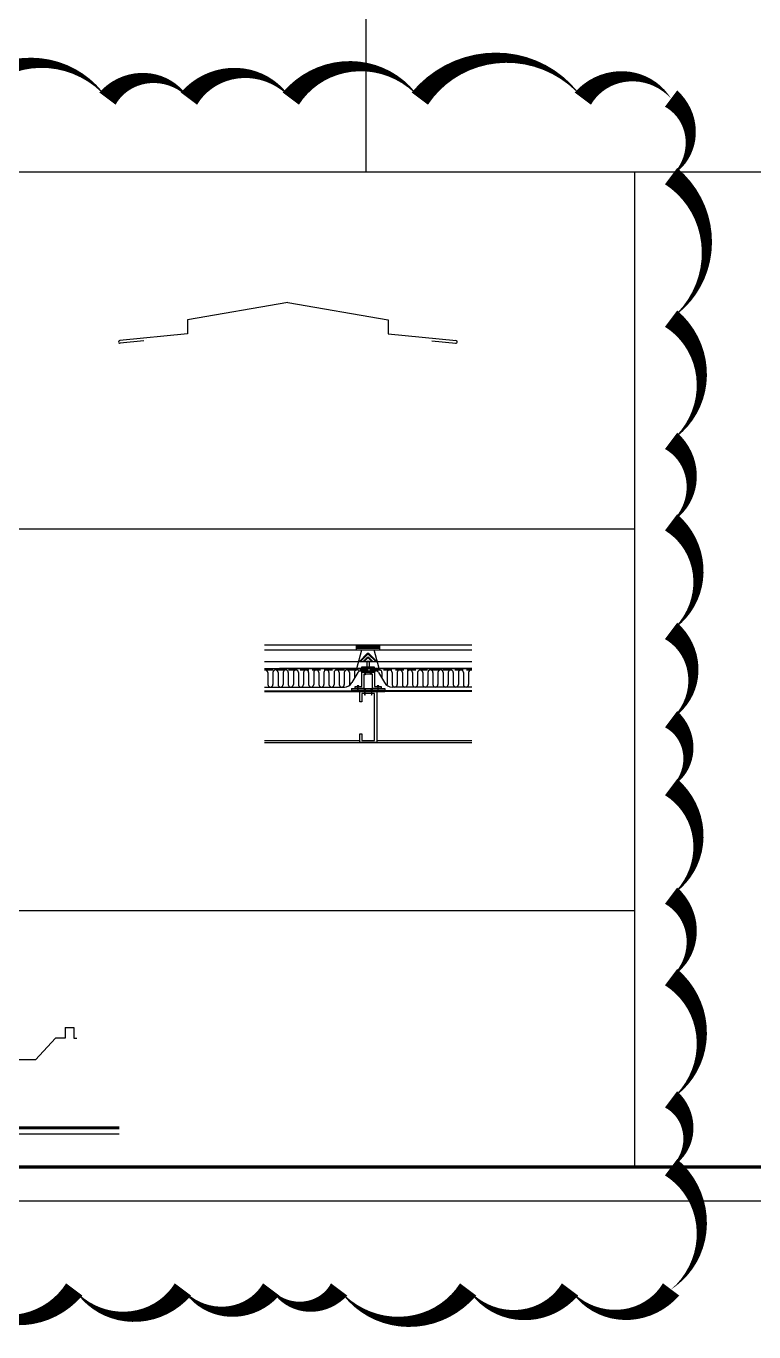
# Model space of a CAD drawing. Extents: x -1041549 to 749950, y -354245 to 17554.
# Drawn here: x 377829 to 383187, y -212154 to -202537 of the extents above; entities that cross this region are included whole.
import ezdxf

# ---------------------------------------------------------------- set-up
doc = ezdxf.new("R2010")
doc.units = 0
doc.header["$LTSCALE"] = 1000
doc.header["$MEASUREMENT"] = 0
doc.linetypes.add('DASH', pattern=[0.35, 0.25, -0.1])
for name, color, linetype in [('8', 8, 'Continuous'), ('DIM_SYMB', 3, 'Continuous'), ('PUB_TITLE', 4, 'Continuous')]:
    doc.layers.add(name, color=color, linetype=linetype)
doc.layers.add('DIM_MODI', color=6, linetype='Continuous', plot=False)

# ---------------------------------------------------------------- blocks, each defined once
blk = doc.blocks.new('A$C6c5c2b5d')
at = {"color": 6}
for p, q in [((252.4, 104.1), (104.6, 78.5)), ((252.4, 104.1), (400.2, 78.5)), ((104.6, 78.5), (104.6, 58.2)), ((400.2, 78.5), (400.2, 58.2)), ((104.6, 58.2), (4.8, 48.2)), ((400.2, 58.2), (499.9, 48.2)), ((40.4, 47.7), (5.3, 44.2)), ((464.3, 47.7), (499.4, 44.2))]:
    blk.add_line(p, q, dxfattribs=at)
for p, q in [((104.6, 58.2), (4.8, 48.2)), ((400.2, 58.2), (499.9, 48.2))]:
    blk.add_line(p, q)
for centre, start, end in [((5.1, 46.2), 95.71, 279.8243), ((499.6, 46.2), 260.1757, 84.29)]:
    blk.add_arc(centre, 2, start, end, dxfattribs=at)
blk = doc.blocks.new('760角弛III')
for p, q in [((823112.2, -301967), (823127.2, -301967)), ((823112.2, -301967), (823112.2, -301987)), ((823492.2, -301962), (823480.2, -301973.4)), ((823492.2, -301962), (823504.2, -301973.4)), ((823872.2, -301962), (823872.2, -301987)), ((823872.2, -301962), (823892.2, -301962)), ((823892.2, -301962), (823892.2, -301987)), ((823112.2, -301987), (823135.2, -301987)), ((823135.2, -301987), (823182.2, -302038)), ((823422.2, -302038), (823469.2, -301987)), ((823469.2, -301987), (823489, -301987)), ((823480.2, -301973.4), (823480.2, -301976.3)), ((823480.2, -301976.3), (823489, -301985.7)), ((823489, -301985.7), (823489, -301987)), ((823504.2, -301976.3), (823495.3, -301985.7)), ((823495.3, -301985.7), (823495.3, -301987)), ((823515.2, -301987), (823495.3, -301987)), ((823504.2, -301973.4), (823504.2, -301976.3)), ((823562.2, -302038), (823515.2, -301987)), ((823849.2, -301987), (823802.2, -302038)), ((823872.2, -301987), (823849.2, -301987)), ((823892.2, -301987), (823899.7, -301987)), ((823257.2, -302038), (823267.2, -302028)), ((823267.2, -302028), (823337.2, -302028)), ((823347.2, -302038), (823337.2, -302028)), ((823637.2, -302038), (823647.2, -302028)), ((823717.2, -302028), (823647.2, -302028)), ((823727.2, -302038), (823717.2, -302028)), ((823182.2, -302038), (823257.2, -302038)), ((823182.2, -302038), (823257.2, -302038)), ((823347.2, -302038), (823422.2, -302038)), ((823637.2, -302038), (823562.2, -302038)), ((823802.2, -302038), (823727.2, -302038)), ((823802.2, -302038), (823727.2, -302038))]:
    blk.add_line(p, q)
at = {"layer": 'DIM_SYMB', "const_width": 7}
blk.add_lwpolyline([(823045.6, -302198.3), (823999.6, -302198.3)], dxfattribs=at)
at = {"layer": 'DIM_SYMB'}
blk.add_lwpolyline([(823045.6, -302212.3), (823999.6, -302212.3)], dxfattribs=at)
blk = doc.blocks.new('A$C936f6f55')
for p, q in [((284, 369), (894.2, 369)), ((284, 355), (894.2, 355)), ((554.2, 355), (554.2, 366.5)), ((554.2, 366.5), (623, 366.5)), ((554.2, 362), (623, 362)), ((554.2, 359.5), (623, 359.5)), ((555.8, 300), (570.6, 355)), ((621.4, 300), (606.6, 355)), ((623, 355), (623, 366.5)), ((284, 320), (894.2, 320)), ((563, 320), (586.5, 343.4)), ((565.9, 320), (587.9, 342)), ((574.3, 320), (586.5, 332.1)), ((577.2, 320), (587.9, 330.7)), ((611.3, 320), (589.3, 342)), ((600, 320), (589.3, 330.7)), ((614.1, 320), (590.7, 343.4)), ((602.8, 320), (590.7, 332.1)), ((284, 300), (894.2, 300)), ((558.7, 287.9), (541.3, 257.9)), ((566.4, 292.4), (611.7, 292.4)), ((608.6, 300), (569.6, 300)), ((619.5, 287.9), (636.8, 257.9)), ((619.5, 287.9), (636.8, 257.9)), ((284, 244.9), (518.8, 244.9)), ((284, 233.9), (539.8, 233.9)), ((284, 231.9), (539.8, 231.9)), ((539.8, 240.9), (638.3, 240.9)), ((539.8, 240.9), (539.8, 231.9)), ((539.8, 235.9), (638.3, 235.9)), ((539.8, 231.9), (638.3, 231.9)), ((638.3, 240.9), (638.3, 231.9)), ((894.2, 233.9), (638.3, 233.9)), ((894.2, 231.9), (638.3, 231.9)), ((894.2, 244.9), (659.4, 244.9)), ((284.1, 87.9), (564.1, 87.9)), ((284.1, 81.9), (894.2, 81.9)), ((614.1, 88), (894.2, 87.9))]:
    blk.add_line(p, q)
at = {"linetype": 'DASH', "ltscale": 0.1}
blk.add_line((284, 295.4), (893.7, 295.4), dxfattribs=at)
at = {"color": 30}
blk.add_line((894.2, 300), (328.1, 300), dxfattribs=at)
blk.add_line((894.2, 300), (328.1, 300), dxfattribs=at)
for points in [[(584.6, 303.6), (592.6, 303.6), (592.6, 320), (584.6, 320)], [(569.6, 301), (607.6, 301), (607.6, 303.6), (569.6, 303.6)], [(582.6, 302.5), (578, 302.5), (578, 301), (582.6, 301)], [(594.5, 302.5), (599.2, 302.5), (599.2, 301), (594.5, 301)], [(561.1, 248.5), (556.4, 248.5), (556.4, 246.9), (561.1, 246.9)], [(570.1, 106.9), (570.1, 87.9), (608.1, 87.9), (608.1, 225.9), (570.1, 225.9), (570.1, 201.9), (564.1, 201.9), (564.1, 231.9), (614.1, 231.9), (614.1, 81.9), (564.1, 81.9), (564.1, 106.9)], [(581.5, 238.5), (576.9, 238.5), (576.9, 236.9), (581.5, 236.9)], [(601.5, 238.5), (596.8, 238.5), (596.8, 236.9), (601.5, 236.9)], [(620.4, 248.5), (615.8, 248.5), (615.8, 246.9), (620.4, 246.9)]]:
    blk.add_lwpolyline(points, close=True)
for points in [[(627.1, 246.9), (627.1, 246.9), (627.1, 240.9), (602.1, 240.9), (602.1, 283.4), (576.1, 283.4), (576.1, 240.9), (551.1, 240.9), (551.1, 246.9), (570.1, 246.9), (570.1, 289.4), (608.1, 289.4), (608.1, 246.9), (627.1, 246.9)], [(581.1, 282.9), (581.1, 301), (579.6, 301), (579.6, 282.9), (580.3, 280.6), (581.1, 282.9)], [(596.1, 282.9), (596.1, 301), (597.6, 301), (597.6, 282.9), (596.8, 280.6), (596.1, 282.9)], [(559.5, 234.2), (559.5, 246.9), (558, 246.9), (558, 234.2), (558.8, 231.9), (559.5, 234.2)], [(580, 223.2), (580, 236.9), (578.5, 236.9), (578.5, 223.2), (579.2, 220.9), (580, 223.2)], [(599.9, 223.2), (599.9, 236.9), (598.4, 236.9), (598.4, 223.2), (599.2, 220.9), (599.9, 223.2)], [(618.8, 234.2), (618.8, 246.9), (617.4, 246.9), (617.4, 234.2), (618.1, 231.9), (618.8, 234.2)]]:
    blk.add_lwpolyline(points)
at = {"const_width": 2}
blk.add_lwpolyline([(568.9, 287.4), (608.1, 287.4)], dxfattribs=at)
for centre, radius, start, end in [((588.6, 341.3), 3, 45, 135), ((588.6, 330), 3, 45, 135), ((588.6, 341.3), 1, 45, 135), ((588.6, 330), 1, 45, 135), ((566.4, 283.4), 9, 90, 150), ((611.7, 283.4), 9, 30, 90), ((518.8, 270.9), 26, 270, 330), ((659.4, 270.9), 26, 210, 270)]:
    blk.add_arc(centre, radius, start, end)
at = {"layer": '8'}
for p, q in [((293.6, 287.9), (293.6, 252.4)), ((308.6, 287.9), (308.6, 252.4)), ((323.6, 287.9), (323.6, 252.4)), ((338.6, 287.9), (338.6, 252.4)), ((353.6, 287.9), (353.6, 252.4)), ((368.6, 287.9), (368.6, 252.4)), ((383.6, 287.9), (383.6, 252.4)), ((398.6, 287.9), (398.6, 252.4)), ((413.6, 287.9), (413.6, 252.4)), ((428.6, 287.9), (428.6, 252.4)), ((443.6, 287.9), (443.6, 252.4)), ((458.6, 287.9), (458.6, 252.4)), ((473.6, 287.9), (473.6, 252.4)), ((488.6, 287.9), (488.6, 252.4)), ((503.6, 287.9), (503.6, 252.4)), ((518.6, 287.9), (518.6, 252.4)), ((533.6, 287.9), (533.6, 252.4)), ((548.6, 287.9), (548.6, 270.5)), ((629.6, 287.9), (629.6, 270.5)), ((644.6, 287.9), (644.6, 252.4)), ((659.6, 287.9), (659.6, 252.4)), ((674.6, 287.9), (674.6, 252.4)), ((689.6, 287.9), (689.6, 252.4)), ((704.6, 287.9), (704.6, 252.4)), ((719.6, 287.9), (719.6, 252.4)), ((734.6, 287.9), (734.6, 252.4)), ((749.6, 287.9), (749.6, 252.4)), ((764.6, 287.9), (764.6, 252.4)), ((779.6, 287.9), (779.6, 252.4)), ((794.6, 287.9), (794.6, 252.4)), ((809.6, 287.9), (809.6, 252.4)), ((824.6, 287.9), (824.6, 252.4)), ((839.6, 287.9), (839.6, 252.4)), ((854.6, 287.9), (854.6, 252.4)), ((869.6, 287.9), (869.6, 252.4)), ((884.6, 287.9), (884.6, 252.4))]:
    blk.add_line(p, q, dxfattribs=at)
for centre, start, end in [((286.1, 287.9), 0, 106.4528), ((316.1, 287.9), 0, 180), ((346.1, 287.9), 0, 180), ((376.1, 287.9), 0, 180), ((406.1, 287.9), 0, 180), ((436.1, 287.9), 0, 180), ((466.1, 287.9), 0, 180), ((496.1, 287.9), 0, 180), ((526.1, 287.9), 0, 180), ((556.1, 287.9), 29.3577, 180), ((622.1, 287.9), 360, 150.6423), ((652.1, 287.9), 360, 180), ((682.1, 287.9), 360, 180), ((712.1, 287.9), 360, 180), ((742.1, 287.9), 360, 180), ((772.1, 287.9), 360, 180), ((802.1, 287.9), 360, 180), ((832.1, 287.9), 360, 180), ((862.1, 287.9), 360, 180), ((892.1, 287.9), 73.5472, 180), ((301.1, 252.4), 180, 0), ((331.1, 252.4), 180, 0), ((361.1, 252.4), 180, 0), ((391.1, 252.4), 180, 0), ((421.1, 252.4), 180, 0), ((451.1, 252.4), 180, 0), ((481.1, 252.4), 180, 0), ((511.1, 252.4), 180, 0), ((541.1, 252.4), 180, 200.0812), ((637.1, 252.4), 339.9188, 360), ((667.1, 252.4), 180, 360), ((697.1, 252.4), 180, 360), ((727.1, 252.4), 180, 360), ((757.1, 252.4), 180, 360), ((787.1, 252.4), 180, 360), ((817.1, 252.4), 180, 360), ((847.1, 252.4), 180, 360), ((877.1, 252.4), 180, 360)]:
    blk.add_arc(centre, 7.5, start, end, dxfattribs=at)

msp = doc.modelspace()

# ---------------------------------------------------------------- linework, layer by layer
at = {"color": 8}
for p, q in [((380330.4, -196515.8), (380330.4, -203609.8)), ((373503.3, -203609.8), (391328.3, -203609.8)), ((382309.4, -203609.8), (382309.4, -210939.8)), ((373503.3, -206240.4), (382309.4, -206240.4)), ((373503.3, -209050.6), (382309.4, -209050.6))]:
    msp.add_line(p, q, dxfattribs=at)
at = {"layer": 'DIM_MODI'}
msp.add_lwpolyline([(377283.9, -211841.4, 0, 150, 0.5), (378183.9, -211841.4, 0, 150, 0.5), (378983.9, -211841.4, 0, 150, 0.5), (379633.9, -211841.4, 0, 150, 0.5), (380133.9, -211841.4, 0, 150, 0.5), (381083.9, -211841.4, 0, 150, 0.5), (381833.9, -211841.4, 0, 150, 0.5), (382577.8, -211841.4, 0, 150, 0.5), (382577.8, -210941.4, 0, 150, 0.5), (382577.8, -210441.4, 0, 150, 0.5), (382577.8, -209541.4, 0, 150, 0.5), (382577.8, -208941.4, 0, 150, 0.5), (382577.8, -208141.4, 0, 150, 0.5), (382577.8, -207641.4, 0, 150, 0.5), (382577.8, -206991.4, 0, 150, 0.5), (382577.8, -206191.4, 0, 150, 0.5), (382577.8, -205591.4, 0, 150, 0.5), (382577.8, -204691.4, 0, 150, 0.5), (382577.8, -203641.4, 0, 150, 0.5), (382577.8, -203070.6, 0, 150, 0.5), (381927.8, -203070.6, 0, 150, 0.5), (380727.8, -203070.6, 0, 150, 0.5), (379777.8, -203070.6, 0, 150, 0.5), (379027.8, -203070.6, 0, 150, 0.5), (378427.8, -203070.6, 0, 150, 0.5), (377377.8, -203070.6, 0, 150, 0.5)], format="xyseb", dxfattribs=at)
at = {"layer": 'PUB_TITLE'}
msp.add_lwpolyline([(372878.3, -211189.8), (393903.3, -211189.8), (393903.3, -196339.8), (372878.3, -196339.8)], close=True, dxfattribs=at)
msp.add_lwpolyline([(372878.3, -211189.8), (393903.3, -211189.8), (393903.3, -196339.8), (372878.3, -196339.8)], close=True, dxfattribs=at)
at = {"layer": 'PUB_TITLE', "const_width": 25}
msp.add_lwpolyline([(373503.3, -210939.8), (393653.3, -210939.8), (393653.3, -196589.8), (373503.3, -196589.8)], close=True, dxfattribs=at)
msp.add_lwpolyline([(373503.3, -210939.8), (393653.3, -210939.8), (393653.3, -196589.8), (373503.3, -196589.8)], close=True, dxfattribs=at)

# ---------------------------------------------------------------- block references
for name, p, xscale, yscale, zscale in [('A$C6c5c2b5d', (378494.9, -205093.2), 5, 5, 5), ('A$C936f6f55', (378875.2, -208017.2), 2.5, 2.5, 2.5), ('760角弛III', (-2196483.3, 733718.4), 3.125, 3.125, 3.125)]:
    msp.add_blockref(name, p, dxfattribs=dict(xscale=xscale, yscale=yscale, zscale=zscale))

doc.saveas('drawing.dxf')
